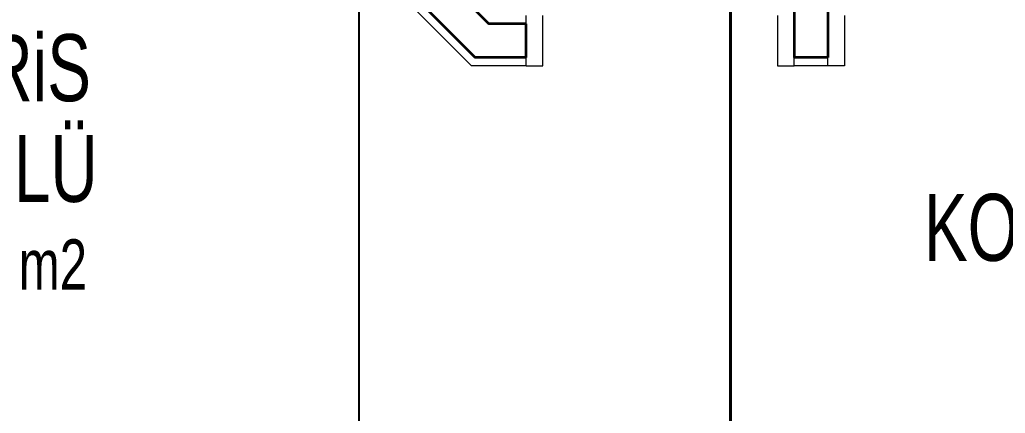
# Model space of a CAD drawing. Header units: inches. Extents: x -7543 to -822, y 102837 to 190349.
# Drawn here: x -831.5496 to -831.4908, y 102836.8892 to 102836.9127 of the extents above; entities that cross this region are included whole.
import ezdxf

# ---------------------------------------------------------------- set-up
doc = ezdxf.new("R2010")
doc.units = ezdxf.units.IN
doc.header["$MEASUREMENT"] = 0
doc.linetypes.add('DASHDOTX2', pattern=[2, 1, -0.5, 0, -0.5])
doc.linetypes.add('DASHED', pattern=[19.049999999999997, 12.7, -6.35])
for name, color, linetype, lineweight in [('AKS', 1, 'Continuous', 25), ('KESİT', 7, 'Continuous', 40), ('SIVA', 150, 'Continuous', 15), ('YAZI', 7, 'Continuous', 25)]:
    doc.layers.add(name, color=color, linetype=linetype, lineweight=lineweight)
doc.layers.add('DUVAR', color=7, linetype='Continuous', lineweight=35, true_color=0xfc4642)
doc.layers.add('KAPI', color=7, linetype='Continuous', lineweight=18, true_color=0xffb360)
doc.styles.add('arıal', font='arial.ttf', dxfattribs={"width": 0.7})

msp = doc.modelspace()

# ---------------------------------------------------------------- linework, layer by layer
at = {"layer": 'AKS', "linetype": 'DASHDOTX2', "ltscale": 10}
msp.add_line((-831.5293657724994, 102837.241780972), (-831.5293657724994, 102836.7293249838), dxfattribs=at)
at = {"layer": 'DUVAR'}
for p, q in [((-831.5013773943481, 102836.9454307916), (-831.5013773943481, 102836.9104307916)), ((-831.503377394348, 102836.9434307916), (-831.503377394348, 102836.9104307916)), ((-831.5293773943481, 102836.9202089662), (-831.521599219755, 102836.9124307916)), ((-831.531377394348, 102836.919380539), (-831.5224276468798, 102836.9104307916)), ((-831.519377394348, 102836.9124307916), (-831.521599219755, 102836.9124307916)), ((-831.519377394348, 102836.9104307916), (-831.519377394348, 102836.9124307916)), ((-831.519377394348, 102836.9104307916), (-831.5224276468798, 102836.9104307916)), ((-831.5013773943481, 102836.9104307916), (-831.503377394348, 102836.9104307916))]:
    msp.add_line(p, q, dxfattribs=at)
at = {"layer": 'KAPI'}
for p, q in [((-831.519377394348, 102836.9099307916), (-831.519377394348, 102836.9129307916)), ((-831.518377394348, 102836.9099307916), (-831.518377394348, 102836.9129307916)), ((-831.504377394348, 102836.9129307916), (-831.504377394348, 102836.9099307916)), ((-831.503377394348, 102836.9099307916), (-831.503377394348, 102836.9129307916)), ((-831.5013773943481, 102836.9099307916), (-831.5013773943481, 102836.9129307916)), ((-831.5003773943481, 102836.9129307916), (-831.5003773943481, 102836.9099307916)), ((-831.519377394348, 102836.9099307916), (-831.518377394348, 102836.9099307916)), ((-831.504377394348, 102836.9099307916), (-831.503377394348, 102836.9099307916)), ((-831.5003773943481, 102836.9099307916), (-831.5013773943481, 102836.9099307916))]:
    msp.add_line(p, q, dxfattribs=at)
at = {"layer": 'KESİT', "linetype": 'DASHED'}
msp.add_line((-831.5071917160523, 102836.9492071035), (-831.5071917160523, 102836.7221551643), dxfattribs=at)
at = {"layer": 'SIVA'}
for p, q in [((-831.5226347536609, 102836.9099307916), (-831.531877394348, 102836.9191734323)), ((-831.519377394348, 102836.9099307916), (-831.5226347536609, 102836.9099307916)), ((-831.5013773943481, 102836.9099307916), (-831.503377394348, 102836.9099307916))]:
    msp.add_line(p, q, dxfattribs=at)

# ---------------------------------------------------------------- texts
at = {"layer": 'YAZI', "style": 'arıal', "width": 0.7}
for s, height, p in [('GiRiS', 0.004, (-831.5555657328687, 102836.9078150828)), ('HOLÜ', 0.004, (-831.5558132089942, 102836.9018003033)), ('KORiDOR', 0.004, (-831.495642346049, 102836.8982837256)), ('5.95 m2', 0.003, (-831.5561868537427, 102836.8965663378, -0.011684))]:
    msp.add_text(s, height=height, dxfattribs=at).set_placement(p)

doc.saveas('drawing.dxf')
